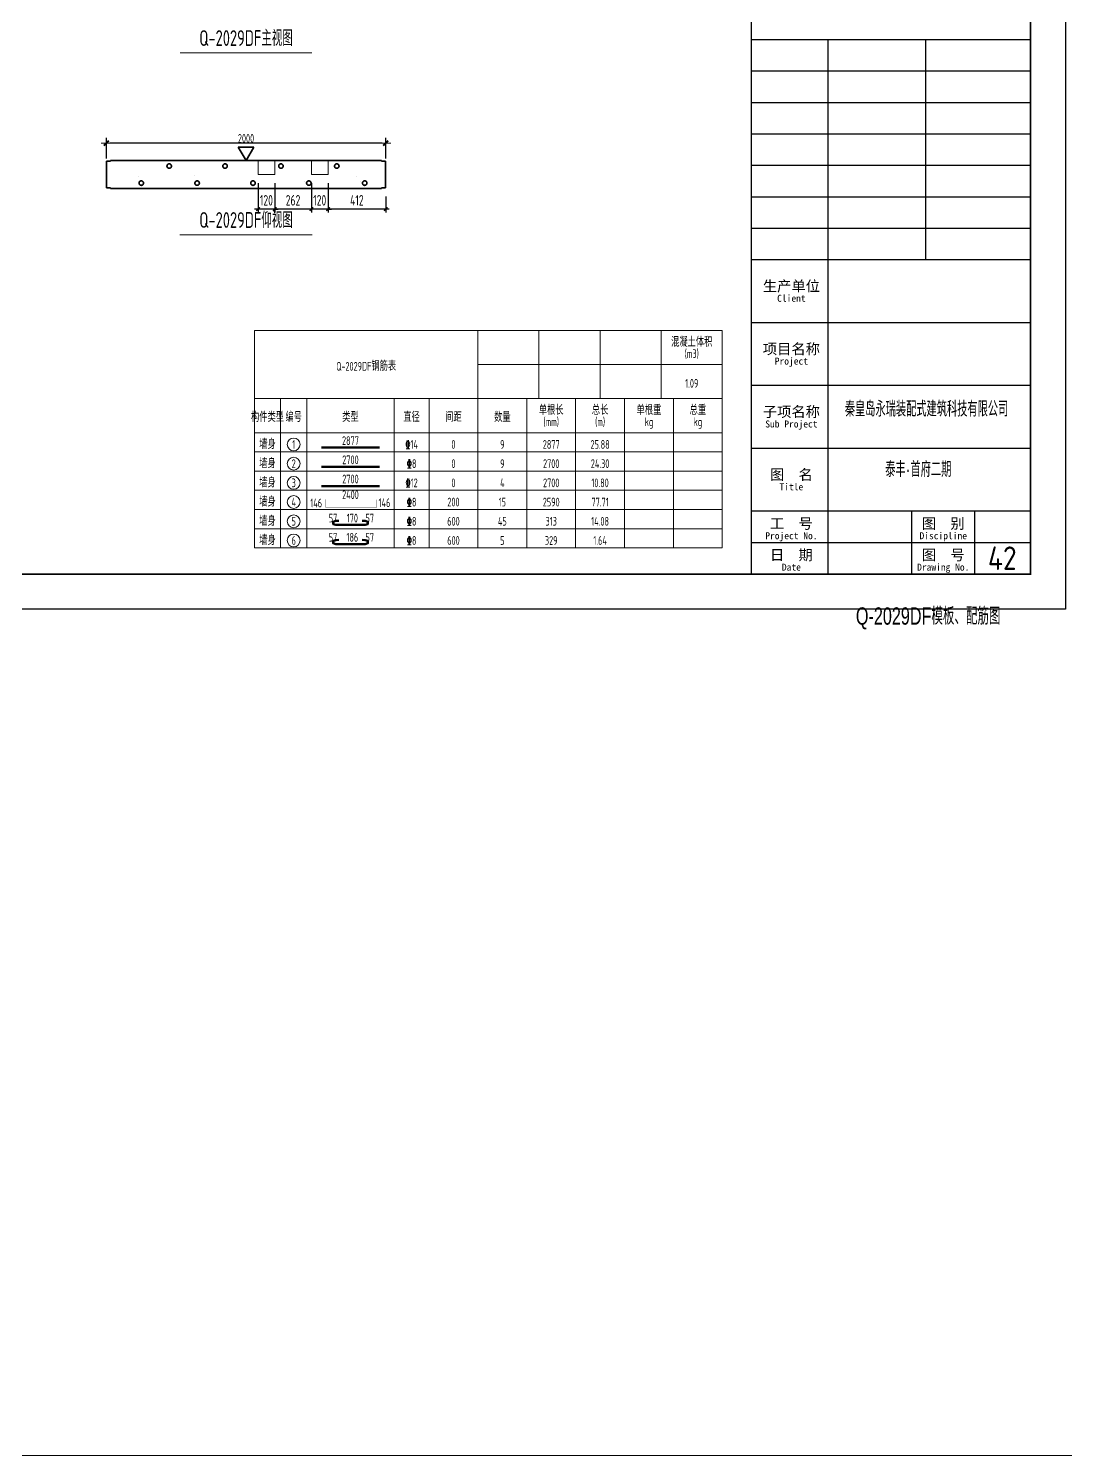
# Model space of a CAD drawing. Extents: x -85320 to 1679916, y -1321939 to 627.
# Drawn here: x 1231440 to 1261140, y -1211112 to -1170247 of the extents above; entities that cross this region are included whole.
import ezdxf
from ezdxf.enums import TextEntityAlignment as Align

# ---------------------------------------------------------------- set-up
doc = ezdxf.new("R2010")
doc.units = 0
doc.header["$LTSCALE"] = 1000
doc.linetypes.add('点划线', pattern=[1850, 1200, -300, 50, -300])
for name, color, linetype in [('BORDER', 7, 'Continuous'), ('TH', 7, 'Continuous'), ('Y-03墙-03预制墙钢筋', 1, 'Continuous'), ('图框文字', 7, 'Continuous'), ('手孔标注', 3, 'Continuous'), ('打印线框', 7, 'Continuous'), ('拉模', 7, 'Continuous')]:
    doc.layers.add(name, color=color, linetype=linetype)
for name, color, linetype, lineweight in [('参数表文字', 7, 'Continuous', 18), ('参数表边线', 253, 'Continuous', 18), ('手孔', 6, 'Continuous', 0), ('梁截面纵筋', 1, 'Continuous', 50), ('预制墙图名', 7, 'Continuous', 18), ('预制墙墙身水平筋', 130, 'Continuous', 18), ('预制墙详图孔洞', 9, '点划线', 18), ('预制墙详图标注', 3, 'Continuous', 18), ('预制墙详图轮廓', 3, 'Continuous', 35)]:
    doc.layers.add(name, color=color, linetype=linetype, lineweight=lineweight)
doc.styles.get("Standard").update_dxf_attribs({"font": 'gbenor.shx', "bigfont": 'gbcbig.shx'})
doc.styles.add('TSSD_Dimension', font='tssdeng.shx', dxfattribs={"width": 0.7, "bigfont": 'hztxt.shx'})
doc.styles.add('TSSD_Rein', font='Tssdeng.shx', dxfattribs={"width": 0.7, "bigfont": 'hztxt.shx'})
doc.styles.add('中西文等高字体', font='hztxt_e.shx', dxfattribs={"width": 0.7, "bigfont": 'hbhz.shx'})
doc.styles.add('样式 1', font='yjkeng.shx', dxfattribs={"width": 0.7, "bigfont": 'yjkchn.shx'})
doc.styles.add('样式 2', font='yjkeng.shx', dxfattribs={"width": 0.7, "bigfont": 'yjkchn.shx'})
doc.styles.add('设计院一', font='', dxfattribs={"width": 0.8})
doc.styles.get('设计院一').set_extended_font_data('SimSun')
doc.dimstyles.new('标注', dxfattribs={"dimtxt": 300, "dimasz": 100, "dimexe": 100, "dimexo": 250, "dimgap": 100, "dimtad": 1, "dimdec": 0, "dimlfac": 0.25, "dimzin": 0, "dimdsep": 46, "dimtxsty": 'TSSD_Dimension', "dimblk": 'ARCHTICK', "dimcen": 0, "dimdle": 100, "dimclrt": 7, "dimadec": 0, "dimazin": 0, "dimtfac": 1, "dimtdec": 0, "dimtix": 1, "dimtmove": 2, "dimatfit": 3, "dimfxl": 1, "dimtolj": 1, "dimtzin": 0, "dimarcsym": 0})
doc.dimstyles.new('盈建科结构', dxfattribs={"dimscale": 100, "dimtxt": 2.5, "dimasz": 1, "dimexe": 1.5, "dimexo": 0.625, "dimgap": 0.1, "dimtad": 1, "dimdec": 0, "dimrnd": 1, "dimzin": 0, "dimdsep": 46, "dimtxsty": '样式 1', "dimblk": '_yjkbk', "dimblk1": 'ARCHTICK', "dimblk2": 'ARCHTICK', "dimcen": 0.09, "dimadec": 0, "dimazin": 0, "dimtfac": 1, "dimtdec": 4, "dimtix": 1, "dimtmove": 2, "dimatfit": 3, "dimfxl": 1, "dimtolj": 1, "dimtzin": 0, "dimarcsym": 0})

# ---------------------------------------------------------------- blocks, each defined once
blk = doc.blocks.new('_yjkbk')
blk.add_line((-1, 0), (1.5, 0))
blk.add_lwpolyline([(-0.7, -0.7, 0.5, 0.5, 0), (0.7, 0.7, 0.5, 0.5, 0)], format="xyseb")
blk = doc.blocks.new('*D4660')
at = {"layer": 'Defpoints', "color": 0, "transparency": 16777216}
for p in [(1233669, -1173529), (1233669, -1174029), (1241669, -1174029)]:
    blk.add_point(p, dxfattribs=at)
at = {"layer": '预制墙详图标注', "color": 0, "lineweight": -2, "transparency": 16777216}
for p, q in [((1233669, -1173967), (1233669, -1173379)), ((1241569, -1173529), (1233769, -1173529)), ((1241669, -1173967), (1241669, -1173379))]:
    blk.add_line(p, q, dxfattribs=at)
at = {"layer": '预制墙详图标注', "color": 0, "lineweight": -2, "transparency": 16777216, "xscale": 100, "yscale": 100, "zscale": 100, "rotation": 180}
blk.add_blockref('_yjkbk', (1233669, -1173529), dxfattribs=at)
at = {"layer": '预制墙详图标注', "color": 0, "lineweight": -2, "transparency": 16777216, "xscale": 100, "yscale": 100, "zscale": 100}
blk.add_blockref('_yjkbk', (1241669, -1173529), dxfattribs=at)
at = {"layer": '预制墙详图标注', "color": 0, "transparency": 16777216, "insert": (1237669, -1173519), "char_height": 250, "attachment_point": 8, "style": '样式 1'}
blk.add_mtext('\\A1;2000', dxfattribs=at)
blk = doc.blocks.new('_ArchTick')
at = {"color": 0, "linetype": 'ByBlock', "const_width": 0.4}
blk.add_lwpolyline([(-0.5, -0.5), (0.5, 0.5)], dxfattribs=at)
blk = doc.blocks.new('*D4674')
at = {"layer": 'Defpoints', "color": 0, "transparency": 16777216}
for p in [(1240020, -1174429), (1241669, -1174809), (1240020, -1175416)]:
    blk.add_point(p, dxfattribs=at)
at = {"layer": '手孔标注', "color": 0, "lineweight": -2, "transparency": 16777216}
for p, q in [((1240020, -1174679), (1240020, -1175516)), ((1241669, -1175059), (1241669, -1175516)), ((1241769, -1175416), (1239920, -1175416))]:
    blk.add_line(p, q, dxfattribs=at)
at = {"layer": '手孔标注', "color": 0, "lineweight": -2, "transparency": 16777216, "xscale": 100, "yscale": 100, "zscale": 100, "rotation": 180}
blk.add_blockref('_ArchTick', (1240020, -1175416), dxfattribs=at)
at = {"layer": '手孔标注', "color": 0, "lineweight": -2, "transparency": 16777216, "xscale": 100, "yscale": 100, "zscale": 100}
blk.add_blockref('_ArchTick', (1241669, -1175416), dxfattribs=at)
at = {"layer": '手孔标注', "color": 7, "lineweight": 0, "transparency": 16777216, "insert": (1240844, -1175166), "char_height": 300, "attachment_point": 5, "style": 'TSSD_Dimension'}
blk.add_mtext('\\A1;412', dxfattribs=at)
blk = doc.blocks.new('*D4675')
at = {"layer": 'Defpoints', "color": 0, "transparency": 16777216}
for p in [(1239540, -1174429), (1240020, -1174429), (1239540, -1175416)]:
    blk.add_point(p, dxfattribs=at)
at = {"layer": '手孔标注', "color": 0, "lineweight": -2, "transparency": 16777216}
for p, q in [((1239540, -1174679), (1239540, -1175516)), ((1240020, -1174679), (1240020, -1175516)), ((1239540, -1175416), (1239440, -1175416)), ((1240020, -1175416), (1239540, -1175416)), ((1240020, -1175416), (1240120, -1175416))]:
    blk.add_line(p, q, dxfattribs=at)
at = {"layer": '手孔标注', "color": 0, "lineweight": -2, "transparency": 16777216, "xscale": 100, "yscale": 100, "zscale": 100}
blk.add_blockref('_ArchTick', (1239540, -1175416), dxfattribs=at)
at = {"layer": '手孔标注', "color": 0, "lineweight": -2, "transparency": 16777216, "xscale": 100, "yscale": 100, "zscale": 100, "rotation": 180}
blk.add_blockref('_ArchTick', (1240020, -1175416), dxfattribs=at)
at = {"layer": '手孔标注', "color": 7, "lineweight": 0, "transparency": 16777216, "insert": (1239780, -1175166), "char_height": 300, "attachment_point": 5, "style": 'TSSD_Dimension'}
blk.add_mtext('\\A1;120', dxfattribs=at)
blk = doc.blocks.new('*D4676')
at = {"layer": 'Defpoints', "color": 0, "transparency": 16777216}
for p in [(1238493, -1174429), (1239540, -1174429), (1238493, -1175416)]:
    blk.add_point(p, dxfattribs=at)
at = {"layer": '手孔标注', "color": 0, "lineweight": -2, "transparency": 16777216}
for p, q in [((1238493, -1174679), (1238493, -1175516)), ((1239540, -1174679), (1239540, -1175516)), ((1239640, -1175416), (1238393, -1175416))]:
    blk.add_line(p, q, dxfattribs=at)
at = {"layer": '手孔标注', "color": 0, "lineweight": -2, "transparency": 16777216, "xscale": 100, "yscale": 100, "zscale": 100, "rotation": 180}
blk.add_blockref('_ArchTick', (1238493, -1175416), dxfattribs=at)
at = {"layer": '手孔标注', "color": 0, "lineweight": -2, "transparency": 16777216, "xscale": 100, "yscale": 100, "zscale": 100}
blk.add_blockref('_ArchTick', (1239540, -1175416), dxfattribs=at)
at = {"layer": '手孔标注', "color": 7, "lineweight": 0, "transparency": 16777216, "insert": (1239016, -1175166), "char_height": 300, "attachment_point": 5, "style": 'TSSD_Dimension'}
blk.add_mtext('\\A1;262', dxfattribs=at)
blk = doc.blocks.new('*D4677')
at = {"layer": 'Defpoints', "color": 0, "transparency": 16777216}
for p in [(1238013, -1174429), (1238493, -1174429), (1238013, -1175416)]:
    blk.add_point(p, dxfattribs=at)
at = {"layer": '手孔标注', "color": 0, "lineweight": -2, "transparency": 16777216}
for p, q in [((1238013, -1174679), (1238013, -1175516)), ((1238493, -1174679), (1238493, -1175516)), ((1238013, -1175416), (1237913, -1175416)), ((1238493, -1175416), (1238013, -1175416)), ((1238493, -1175416), (1238593, -1175416))]:
    blk.add_line(p, q, dxfattribs=at)
at = {"layer": '手孔标注', "color": 0, "lineweight": -2, "transparency": 16777216, "xscale": 100, "yscale": 100, "zscale": 100}
blk.add_blockref('_ArchTick', (1238013, -1175416), dxfattribs=at)
at = {"layer": '手孔标注', "color": 0, "lineweight": -2, "transparency": 16777216, "xscale": 100, "yscale": 100, "zscale": 100, "rotation": 180}
blk.add_blockref('_ArchTick', (1238493, -1175416), dxfattribs=at)
at = {"layer": '手孔标注', "color": 7, "lineweight": 0, "transparency": 16777216, "insert": (1238253, -1175166), "char_height": 300, "attachment_point": 5, "style": 'TSSD_Dimension'}
blk.add_mtext('\\A1;120', dxfattribs=at)
blk = doc.blocks.new('图框1')
at = {"color": 7}
for p, q in [((1433679, -783089), (1425679, -783089)), ((1425679, -783089), (1425679, -823089)), ((1426679, -786689), (1426679, -783089)), ((1427679, -786689), (1427679, -783089)), ((1433679, -783089), (1433679, -823089)), ((1433679, -823089), (1433679, -783089)), ((1433679, -783089), (1433679, -823089)), ((1433679, -823089), (1433679, -783089)), ((1433679, -783989), (1425679, -783989)), ((1433679, -784889), (1425679, -784889)), ((1433679, -785789), (1425679, -785789)), ((1433679, -786689), (1425679, -786689)), ((1433679, -794189), (1425679, -794189)), ((1433679, -800789), (1425679, -800789)), ((1433679, -804289), (1425679, -804289)), ((1433679, -807789), (1425679, -807789)), ((1427879, -814089), (1427879, -807789)), ((1430679, -814089), (1430679, -807789)), ((1433679, -808689), (1425679, -808689)), ((1433679, -809589), (1425679, -809589)), ((1433679, -810489), (1425679, -810489)), ((1433679, -811389), (1425679, -811389)), ((1433679, -812289), (1425679, -812289)), ((1433679, -813189), (1425679, -813189)), ((1433679, -814089), (1425679, -814089)), ((1427879, -823089), (1427879, -814089)), ((1433679, -814089), (1431691, -814089)), ((1433679, -815889), (1425679, -815889)), ((1433679, -817689), (1425679, -817689)), ((1433679, -819489), (1425679, -819489)), ((1433679, -821289), (1425679, -821289)), ((1430279, -823089), (1430279, -821289)), ((1432079, -823089), (1432079, -821289)), ((1433679, -822189), (1425679, -822189)), ((1425679, -823089), (1433679, -823089)), ((1425679, -823089), (1433679, -823089))]:
    blk.add_line(p, q, dxfattribs=at)
at = {"layer": 'BORDER', "const_width": 50}
blk.add_lwpolyline([(1377779, -823089), (1377779, -783089), (1433679, -783089), (1433679, -823089)], close=True, dxfattribs=at)
at = {"color": 7, "style": '设计院一'}
for s, height, p in [('版本', 300, (1426237, -786289)), ('日期', 300, (1427179, -786289)), ('修改原因或内容', 300, (1430679, -786289)), ('Rev.', 200, (1426237, -786589)), ('Date', 200, (1427179, -786589)), ('Reason or Content', 200, (1430679, -786589)), ('生产单位', 300, (1426829, -814989)), ('Client', 200, (1426829, -815289)), ('项目名称', 300, (1426829, -816789)), ('Project', 200, (1426829, -817089)), ('子项名称', 300, (1426829, -818589)), ('Sub Project', 200, (1426829, -818889)), ('图  名', 300, (1426829, -820389)), ('Title', 200, (1426829, -820689)), ('工  号', 300, (1426829, -821789)), ('图  别', 300, (1431179, -821789)), ('Project No.', 200, (1426829, -822089)), ('Discipline', 200, (1431179, -822089)), ('日  期', 300, (1426829, -822689)), ('图  号', 300, (1431179, -822689)), ('Date', 200, (1426829, -822989)), ('Drawing No.', 200, (1431179, -822989))]:
    blk.add_text(s, height=height, dxfattribs=at).set_placement(p, align=Align.CENTER)
for s, height, p in [('审图章', 300, (1425879, -786989)), ('Trial Stamp', 200, (1427243, -786989)), ('设计单位', 300, (1425879, -794489)), ('Design Institute', 200, (1427708, -794489)), ('出图专用章', 300, (1425879, -801089)), ('Release Stamp', 200, (1428118, -801089))]:
    blk.add_text(s, height=height, dxfattribs=at).set_placement(p, align=Align.MIDDLE_LEFT)
at = {"layer": 'TH', "color": 2, "style": '中西文等高字体', "width": 0.7}
for s, p in [('秦皇岛永瑞装配式建筑科技有限公司', (1428359, -818709)), ('泰丰·首府二期', (1429517, -820439))]:
    blk.add_text(s, height=440, dxfattribs=at).set_placement(p, align=Align.BOTTOM_LEFT)

msp = doc.modelspace()

# ---------------------------------------------------------------- linework, layer by layer
at = {"layer": 'Y-03墙-03预制墙钢筋', "const_width": 6.4}
msp.add_lwpolyline([(1241393.553, -1183728.528), (1239963.854, -1183728.528, 0.414213562), (1239954.254, -1183738.128), (1239954.254, -1183962.551, 0.414213562), (1239963.854, -1183972.151), (1241393.553, -1183972.151, 0.414213562), (1241403.153, -1183962.551), (1241403.153, -1183738.128, 0.414213562)], format="xyb", close=True, dxfattribs=at)
at = {"layer": '参数表文字', "lineweight": 18}
for centre in [(1239035.624, -1182158.046), (1239035.624, -1182708.046), (1239035.624, -1183258.046), (1239035.624, -1183808.046), (1239035.624, -1184358.046), (1239035.624, -1184908.046)]:
    msp.add_circle(centre, 183.333, dxfattribs=at)
at = {"layer": '参数表边线', "lineweight": 18}
for p, q in [((1237910.624, -1180845.546), (1237910.624, -1178895.546)), ((1237910.624, -1178895.546), (1244310.624, -1178895.546)), ((1244310.624, -1180845.546), (1244310.624, -1178895.546)), ((1244310.624, -1179870.546), (1244310.624, -1178895.546)), ((1244310.624, -1178895.546), (1246060.624, -1178895.546)), ((1246060.624, -1179870.546), (1246060.624, -1178895.546)), ((1246060.624, -1178895.546), (1247810.624, -1178895.546)), ((1247810.624, -1179870.546), (1247810.624, -1178895.546)), ((1247810.624, -1178895.546), (1249560.624, -1178895.546)), ((1249560.624, -1179870.546), (1249560.624, -1178895.546)), ((1249560.624, -1178895.546), (1251310.624, -1178895.546)), ((1251310.624, -1179870.546), (1251310.624, -1178895.546)), ((1244310.624, -1180845.546), (1244310.624, -1179870.546)), ((1244310.624, -1179870.546), (1246060.624, -1179870.546)), ((1246060.624, -1180845.546), (1246060.624, -1179870.546)), ((1246060.624, -1179870.546), (1247810.624, -1179870.546)), ((1247810.624, -1180845.546), (1247810.624, -1179870.546)), ((1247810.624, -1179870.546), (1249560.624, -1179870.546)), ((1249560.624, -1180845.546), (1249560.624, -1179870.546)), ((1249560.624, -1179870.546), (1251310.624, -1179870.546)), ((1251310.624, -1180845.546), (1251310.624, -1179870.546)), ((1237910.624, -1180845.546), (1238660.624, -1180845.546)), ((1237910.624, -1180845.546), (1237910.624, -1181820.546)), ((1238660.624, -1180845.546), (1239410.624, -1180845.546)), ((1238660.624, -1180845.546), (1238660.624, -1181820.546)), ((1239410.624, -1180845.546), (1241910.624, -1180845.546)), ((1239410.624, -1180845.546), (1239410.624, -1181820.546)), ((1241910.624, -1180845.546), (1242910.624, -1180845.546)), ((1241910.624, -1180845.546), (1241910.624, -1181820.546)), ((1242910.624, -1180845.546), (1244310.624, -1180845.546)), ((1242910.624, -1180845.546), (1242910.624, -1181820.546)), ((1244310.624, -1180845.546), (1245710.624, -1180845.546)), ((1244310.624, -1180845.546), (1244310.624, -1181820.546)), ((1245710.624, -1180845.546), (1247110.624, -1180845.546)), ((1245710.624, -1180845.546), (1245710.624, -1181820.546)), ((1247110.624, -1180845.546), (1248510.624, -1180845.546)), ((1247110.624, -1180845.546), (1247110.624, -1181820.546)), ((1248510.624, -1180845.546), (1249910.624, -1180845.546)), ((1248510.624, -1180845.546), (1248510.624, -1181820.546)), ((1249910.624, -1180845.546), (1251310.624, -1180845.546)), ((1249910.624, -1180845.546), (1249910.624, -1181820.546)), ((1251310.624, -1180845.546), (1251310.624, -1181820.546)), ((1237910.624, -1181820.546), (1238660.624, -1181820.546)), ((1237910.624, -1181820.546), (1237910.624, -1182370.546)), ((1238660.624, -1181820.546), (1239410.624, -1181820.546)), ((1238660.624, -1181820.546), (1238660.624, -1182370.546)), ((1239410.624, -1181820.546), (1241910.624, -1181820.546)), ((1239410.624, -1181820.546), (1239410.624, -1182370.546)), ((1241910.624, -1181820.546), (1242910.624, -1181820.546)), ((1241910.624, -1181820.546), (1241910.624, -1182370.546)), ((1242910.624, -1181820.546), (1244310.624, -1181820.546)), ((1242910.624, -1181820.546), (1242910.624, -1182370.546)), ((1244310.624, -1181820.546), (1245710.624, -1181820.546)), ((1244310.624, -1181820.546), (1244310.624, -1182370.546)), ((1245710.624, -1181820.546), (1247110.624, -1181820.546)), ((1245710.624, -1181820.546), (1245710.624, -1182370.546)), ((1247110.624, -1181820.546), (1248510.624, -1181820.546)), ((1247110.624, -1181820.546), (1247110.624, -1182370.546)), ((1248510.624, -1181820.546), (1249910.624, -1181820.546)), ((1248510.624, -1181820.546), (1248510.624, -1182370.546)), ((1249910.624, -1181820.546), (1251310.624, -1181820.546)), ((1249910.624, -1181820.546), (1249910.624, -1182370.546)), ((1251310.624, -1181820.546), (1251310.624, -1182370.546)), ((1237910.624, -1182370.546), (1238660.624, -1182370.546)), ((1237910.624, -1182370.546), (1237910.624, -1182920.546)), ((1238660.624, -1182370.546), (1239410.624, -1182370.546)), ((1238660.624, -1182370.546), (1238660.624, -1182920.546)), ((1239410.624, -1182370.546), (1241910.624, -1182370.546)), ((1239410.624, -1182370.546), (1239410.624, -1182920.546)), ((1241910.624, -1182370.546), (1242910.624, -1182370.546)), ((1241910.624, -1182370.546), (1241910.624, -1182920.546)), ((1242910.624, -1182370.546), (1244310.624, -1182370.546)), ((1242910.624, -1182370.546), (1242910.624, -1182920.546)), ((1244310.624, -1182370.546), (1245710.624, -1182370.546)), ((1244310.624, -1182370.546), (1244310.624, -1182920.546)), ((1245710.624, -1182370.546), (1247110.624, -1182370.546)), ((1245710.624, -1182370.546), (1245710.624, -1182920.546)), ((1247110.624, -1182370.546), (1248510.624, -1182370.546)), ((1247110.624, -1182370.546), (1247110.624, -1182920.546)), ((1248510.624, -1182370.546), (1249910.624, -1182370.546)), ((1248510.624, -1182370.546), (1248510.624, -1182920.546)), ((1249910.624, -1182370.546), (1251310.624, -1182370.546)), ((1249910.624, -1182370.546), (1249910.624, -1182920.546)), ((1251310.624, -1182370.546), (1251310.624, -1182920.546)), ((1237910.624, -1182920.546), (1238660.624, -1182920.546)), ((1237910.624, -1182920.546), (1237910.624, -1183470.546)), ((1238660.624, -1182920.546), (1239410.624, -1182920.546)), ((1238660.624, -1182920.546), (1238660.624, -1183470.546)), ((1239410.624, -1182920.546), (1241910.624, -1182920.546)), ((1239410.624, -1182920.546), (1239410.624, -1183470.546)), ((1241910.624, -1182920.546), (1242910.624, -1182920.546)), ((1241910.624, -1182920.546), (1241910.624, -1183470.546)), ((1242910.624, -1182920.546), (1244310.624, -1182920.546)), ((1242910.624, -1182920.546), (1242910.624, -1183470.546)), ((1244310.624, -1182920.546), (1245710.624, -1182920.546)), ((1244310.624, -1182920.546), (1244310.624, -1183470.546)), ((1245710.624, -1182920.546), (1247110.624, -1182920.546)), ((1245710.624, -1182920.546), (1245710.624, -1183470.546)), ((1247110.624, -1182920.546), (1248510.624, -1182920.546)), ((1247110.624, -1182920.546), (1247110.624, -1183470.546)), ((1248510.624, -1182920.546), (1249910.624, -1182920.546)), ((1248510.624, -1182920.546), (1248510.624, -1183470.546)), ((1249910.624, -1182920.546), (1251310.624, -1182920.546)), ((1249910.624, -1182920.546), (1249910.624, -1183470.546)), ((1251310.624, -1182920.546), (1251310.624, -1183470.546)), ((1237910.624, -1183470.546), (1238660.624, -1183470.546)), ((1237910.624, -1183470.546), (1237910.624, -1184020.546)), ((1238660.624, -1183470.546), (1239410.624, -1183470.546)), ((1238660.624, -1183470.546), (1238660.624, -1184020.546)), ((1239410.624, -1183470.546), (1241910.624, -1183470.546)), ((1239410.624, -1183470.546), (1239410.624, -1184020.546)), ((1241910.624, -1183470.546), (1242910.624, -1183470.546)), ((1241910.624, -1183470.546), (1241910.624, -1184020.546)), ((1242910.624, -1183470.546), (1244310.624, -1183470.546)), ((1242910.624, -1183470.546), (1242910.624, -1184020.546)), ((1244310.624, -1183470.546), (1245710.624, -1183470.546)), ((1244310.624, -1183470.546), (1244310.624, -1184020.546)), ((1245710.624, -1183470.546), (1247110.624, -1183470.546)), ((1245710.624, -1183470.546), (1245710.624, -1184020.546)), ((1247110.624, -1183470.546), (1248510.624, -1183470.546)), ((1247110.624, -1183470.546), (1247110.624, -1184020.546)), ((1248510.624, -1183470.546), (1249910.624, -1183470.546)), ((1248510.624, -1183470.546), (1248510.624, -1184020.546)), ((1249910.624, -1183470.546), (1251310.624, -1183470.546)), ((1249910.624, -1183470.546), (1249910.624, -1184020.546)), ((1251310.624, -1183470.546), (1251310.624, -1184020.546)), ((1237910.624, -1184020.546), (1238660.624, -1184020.546)), ((1237910.624, -1184020.546), (1237910.624, -1184570.546)), ((1238660.624, -1184020.546), (1239410.624, -1184020.546)), ((1238660.624, -1184020.546), (1238660.624, -1184570.546)), ((1239410.624, -1184020.546), (1241910.624, -1184020.546)), ((1239410.624, -1184020.546), (1239410.624, -1184570.546)), ((1241910.624, -1184020.546), (1242910.624, -1184020.546)), ((1241910.624, -1184020.546), (1241910.624, -1184570.546)), ((1242910.624, -1184020.546), (1244310.624, -1184020.546)), ((1242910.624, -1184020.546), (1242910.624, -1184570.546)), ((1244310.624, -1184020.546), (1245710.624, -1184020.546)), ((1244310.624, -1184020.546), (1244310.624, -1184570.546)), ((1245710.624, -1184020.546), (1247110.624, -1184020.546)), ((1245710.624, -1184020.546), (1245710.624, -1184570.546)), ((1247110.624, -1184020.546), (1248510.624, -1184020.546)), ((1247110.624, -1184020.546), (1247110.624, -1184570.546)), ((1248510.624, -1184020.546), (1249910.624, -1184020.546)), ((1248510.624, -1184020.546), (1248510.624, -1184570.546)), ((1249910.624, -1184020.546), (1251310.624, -1184020.546)), ((1249910.624, -1184020.546), (1249910.624, -1184570.546)), ((1251310.624, -1184020.546), (1251310.624, -1184570.546)), ((1237910.624, -1184570.546), (1238660.624, -1184570.546)), ((1237910.624, -1184570.546), (1237910.624, -1185120.546)), ((1238660.624, -1184570.546), (1239410.624, -1184570.546)), ((1238660.624, -1184570.546), (1238660.624, -1185120.546)), ((1239410.624, -1184570.546), (1241910.624, -1184570.546)), ((1239410.624, -1184570.546), (1239410.624, -1185120.546)), ((1241910.624, -1184570.546), (1242910.624, -1184570.546)), ((1241910.624, -1184570.546), (1241910.624, -1185120.546)), ((1242910.624, -1184570.546), (1244310.624, -1184570.546)), ((1242910.624, -1184570.546), (1242910.624, -1185120.546)), ((1244310.624, -1184570.546), (1245710.624, -1184570.546)), ((1244310.624, -1184570.546), (1244310.624, -1185120.546)), ((1245710.624, -1184570.546), (1247110.624, -1184570.546)), ((1245710.624, -1184570.546), (1245710.624, -1185120.546)), ((1247110.624, -1184570.546), (1248510.624, -1184570.546)), ((1247110.624, -1184570.546), (1247110.624, -1185120.546)), ((1248510.624, -1184570.546), (1249910.624, -1184570.546)), ((1248510.624, -1184570.546), (1248510.624, -1185120.546)), ((1249910.624, -1184570.546), (1251310.624, -1184570.546)), ((1249910.624, -1184570.546), (1249910.624, -1185120.546)), ((1251310.624, -1184570.546), (1251310.624, -1185120.546)), ((1237910.624, -1185120.546), (1238660.624, -1185120.546)), ((1238660.624, -1185120.546), (1239410.624, -1185120.546)), ((1239410.624, -1185120.546), (1241910.624, -1185120.546)), ((1241910.624, -1185120.546), (1242910.624, -1185120.546)), ((1242910.624, -1185120.546), (1244310.624, -1185120.546)), ((1244310.624, -1185120.546), (1245710.624, -1185120.546)), ((1245710.624, -1185120.546), (1247110.624, -1185120.546)), ((1247110.624, -1185120.546), (1248510.624, -1185120.546)), ((1248510.624, -1185120.546), (1249910.624, -1185120.546)), ((1249910.624, -1185120.546), (1251310.624, -1185120.546))]:
    msp.add_line(p, q, dxfattribs=at)
at = {"layer": '手孔', "color": 6}
for points in [[(1238493.065, -1174029.355), (1238013.065, -1174029.355), (1238013.065, -1174429.355), (1238493.065, -1174429.355)], [(1240019.874, -1174029.354), (1239539.874, -1174029.354), (1239539.874, -1174429.354), (1240019.874, -1174429.354)]]:
    msp.add_lwpolyline(points, close=True, dxfattribs=at)
at = {"layer": '打印线框', "color": 1}
msp.add_lwpolyline([(1201739.78, -1186871.678), (1201739.78, -1144871.678), (1261139.78, -1144871.678), (1261139.78, -1186871.678)], close=True, dxfattribs=at)
at = {"layer": '梁截面纵筋', "lineweight": 50}
for points in [[(1239827.291, -1182249.712), (1241493.957, -1182249.712)], [(1239827.291, -1182799.712), (1241493.957, -1182799.712)], [(1239827.291, -1183349.712), (1241493.957, -1183349.712)], [(1240327.291, -1184342.194), (1240243.957, -1184349.069), (1240160.624, -1184371.069), (1240160.624, -1184439.819), (1240243.957, -1184461.819), (1241077.291, -1184461.819), (1241160.624, -1184439.819), (1241160.624, -1184371.069), (1241077.291, -1184349.069), (1240993.957, -1184342.194)], [(1240327.291, -1184892.194), (1240243.957, -1184899.069), (1240160.624, -1184921.069), (1240160.624, -1184989.819), (1240243.957, -1185011.819), (1241077.291, -1185011.819), (1241160.624, -1184989.819), (1241160.624, -1184921.069), (1241077.291, -1184899.069), (1240993.957, -1184892.194)]]:
    msp.add_lwpolyline(points, dxfattribs=at)
at = {"layer": '预制墙图名', "lineweight": 18}
for p, q in [((1239555.631, -1170942.27), (1235781.836, -1170942.27)), ((1239561.536, -1176152.27), (1235775.931, -1176152.27))]:
    msp.add_line(p, q, dxfattribs=at)
at = {"layer": '预制墙墙身水平筋', "color": 4}
msp.add_lwpolyline([(993126.888, -1050834.805), (1679915.705, -1050834.805), (1679915.705, -1211112.227), (993126.888, -1211112.227)], close=True, dxfattribs=at)
at = {"layer": '预制墙详图孔洞', "lineweight": 35, "const_width": 0.18}
for points in [[(1234722.173, -1174631.304), (1234544.733, -1174405.808), (1234544.733, -1174029.355), (1234408.733, -1174029.355), (1234408.733, -1174452.901), (1234615.294, -1174715.405)], [(1235536.733, -1174185.355), (1235536.733, -1174029.355), (1235400.733, -1174029.355), (1235400.733, -1174185.355)], [(1236322.173, -1174631.304), (1236144.733, -1174405.808), (1236144.733, -1174029.355), (1236008.733, -1174029.355), (1236008.733, -1174452.901), (1236215.294, -1174715.405)], [(1237136.733, -1174185.355), (1237136.733, -1174029.355), (1237000.733, -1174029.355), (1237000.733, -1174185.355)], [(1237922.173, -1174631.304), (1237744.733, -1174405.808), (1237744.733, -1174029.355), (1237608.733, -1174029.355), (1237608.733, -1174452.901), (1237815.294, -1174715.405)], [(1238736.733, -1174185.355), (1238736.733, -1174029.355), (1238600.733, -1174029.355), (1238600.733, -1174185.355)], [(1239522.173, -1174631.304), (1239344.733, -1174405.808), (1239344.733, -1174029.355), (1239208.733, -1174029.355), (1239208.733, -1174452.901), (1239415.294, -1174715.405)], [(1240336.733, -1174185.355), (1240336.733, -1174029.355), (1240200.733, -1174029.355), (1240200.733, -1174185.355)], [(1241122.173, -1174631.304), (1240944.733, -1174405.808), (1240944.733, -1174029.355), (1240808.733, -1174029.355), (1240808.733, -1174452.901), (1241015.294, -1174715.405)]]:
    msp.add_lwpolyline(points, close=True, dxfattribs=at)
at = {"layer": '预制墙详图孔洞', "lineweight": 35}
for centre in [(1235468.733, -1174185.355), (1237068.733, -1174185.355), (1238668.733, -1174185.355), (1240268.733, -1174185.355), (1234668.733, -1174673.355), (1236268.733, -1174673.355), (1237868.733, -1174673.355), (1239468.733, -1174673.355), (1241068.733, -1174673.355)]:
    msp.add_circle(centre, 64, dxfattribs=at)
at = {"layer": '预制墙详图标注', "lineweight": 35}
for p, q in [((1237668.733, -1174029.355), (1237443.733, -1173639.643)), ((1237443.733, -1173639.643), (1237893.733, -1173639.643)), ((1237668.733, -1174029.355), (1237893.733, -1173639.643))]:
    msp.add_line(p, q, dxfattribs=at)
at = {"layer": '预制墙详图轮廓', "lineweight": 35}
for p, q in [((1233788.733, -1174049.355), (1233668.733, -1174049.355)), ((1233668.733, -1174049.355), (1233668.733, -1174809.355)), ((1241548.733, -1174029.355), (1233788.733, -1174029.355)), ((1233788.733, -1174029.355), (1233788.733, -1174049.355)), ((1241548.733, -1174049.355), (1241548.733, -1174029.355)), ((1241668.733, -1174049.355), (1241548.733, -1174049.355)), ((1241668.733, -1174809.355), (1241668.733, -1174049.355)), ((1233668.733, -1174809.355), (1233788.733, -1174809.355)), ((1233788.733, -1174809.355), (1233788.733, -1174829.355)), ((1241548.733, -1174829.355), (1233788.733, -1174829.355)), ((1241548.733, -1174829.355), (1241548.733, -1174809.355)), ((1241548.733, -1174809.355), (1241668.733, -1174809.355))]:
    msp.add_line(p, q, dxfattribs=at)

# ---------------------------------------------------------------- block references
at = {"layer": '拉模', "color": 3}
msp.add_blockref('图框1', (-173539.168, -362782.984), dxfattribs=at)

# ---------------------------------------------------------------- texts
at = {"layer": '参数表文字', "linetype": 'Continuous', "style": 'TSSD_Rein', "width": 0.7}
for s, p in [('混凝土体积', (1250435.624, -1179433.046)), ('单根长', (1246410.624, -1181383.046)), ('总长', (1247810.624, -1181383.046)), ('单根重', (1249210.624, -1181383.046)), ('总重', (1250610.624, -1181383.046))]:
    msp.add_text(s, height=250, dxfattribs=at).set_placement(p, align=Align.BOTTOM_CENTER)
for s, p in [('Q-2029DF钢筋表', (1241110.624, -1179920.546)), ('1.09', (1250435.624, -1180408.046)), ('构件类型', (1238285.624, -1181383.046)), ('编号', (1239035.624, -1181383.046)), ('类型', (1240660.624, -1181383.046)), ('直径', (1242410.624, -1181383.046)), ('间距', (1243610.624, -1181383.046)), ('数量', (1245010.624, -1181383.046)), ('墙身', (1238285.624, -1182158.046)), ('1', (1239035.624, -1182158.046)), ('2877', (1240660.624, -1182048.046)), ('%%13214', (1242410.624, -1182158.046)), ('0', (1243610.624, -1182158.046)), ('9', (1245010.624, -1182158.046)), ('2877', (1246410.624, -1182158.046)), ('25.88', (1247810.624, -1182158.046)), ('墙身', (1238285.624, -1182708.046)), ('2', (1239035.624, -1182708.046)), ('2700', (1240660.624, -1182598.046)), ('%%1328', (1242410.624, -1182708.046)), ('0', (1243610.624, -1182708.046)), ('9', (1245010.624, -1182708.046)), ('2700', (1246410.624, -1182708.046)), ('24.30', (1247810.624, -1182708.046)), ('2700', (1240660.624, -1183148.046)), ('墙身', (1238285.624, -1183258.046)), ('3', (1239035.624, -1183258.046)), ('%%13212', (1242410.624, -1183258.046)), ('0', (1243610.624, -1183258.046)), ('4', (1245010.624, -1183258.046)), ('2700', (1246410.624, -1183258.046)), ('10.80', (1247810.624, -1183258.046)), ('墙身', (1238285.624, -1183808.046)), ('4', (1239035.624, -1183808.046)), ('146', (1239679.155, -1183834.93)), ('2400', (1240660.624, -1183596.141)), ('146', (1241633.867, -1183826.752)), ('%%1328', (1242410.624, -1183808.046)), ('200', (1243610.624, -1183808.046)), ('15', (1245010.624, -1183808.046)), ('2590', (1246410.624, -1183808.046)), ('77.71', (1247810.624, -1183808.046)), ('墙身', (1238285.624, -1184358.046)), ('5', (1239035.624, -1184358.046)), ('57', (1240160.624, -1184266.379)), (' 170', (1240660.624, -1184266.379)), (' 57', (1241160.624, -1184266.379)), ('%%1328', (1242410.624, -1184358.046)), ('600', (1243610.624, -1184358.046)), ('45', (1245010.624, -1184358.046)), ('313', (1246410.624, -1184358.046)), ('14.08', (1247810.624, -1184358.046)), ('墙身', (1238285.624, -1184908.046)), ('6', (1239035.624, -1184908.046)), ('57', (1240160.624, -1184816.379)), (' 186', (1240660.624, -1184816.379)), (' 57', (1241160.624, -1184816.379)), ('%%1328', (1242410.624, -1184908.046)), ('600', (1243610.624, -1184908.046)), ('5', (1245010.624, -1184908.046)), ('329', (1246410.624, -1184908.046)), ('1.64', (1247810.624, -1184908.046))]:
    msp.add_text(s, height=250, dxfattribs=at).set_placement(p, align=Align.MIDDLE_CENTER)
for s, p in [('(m3)', (1250435.624, -1179433.046)), ('(mm)', (1246410.624, -1181383.046)), ('(m)', (1247810.624, -1181383.046)), ('kg', (1249210.624, -1181383.046)), ('kg', (1250610.624, -1181383.046))]:
    msp.add_text(s, height=250, dxfattribs=at).set_placement(p, align=Align.TOP_CENTER)
at = {"layer": '图框文字', "color": 2, "style": '中西文等高字体', "width": 0.7}
msp.add_text('Q-2029DF模板、配筋图', height=495, dxfattribs=at).set_placement((1255137.283, -1187467.971), align=Align.BOTTOM_LEFT)
at = {"layer": '拉模', "color": 3}
msp.add_text('42', height=673.8429, dxfattribs=at).set_placement((1258918.217, -1185752.566))
at = {"layer": '预制墙图名', "linetype": 'Continuous', "style": '样式 2', "width": 0.7}
for s, p in [('Q-2029DF主视图', (1237668.733, -1170879.355)), ('Q-2029DF仰视图', (1237668.733, -1176089.355))]:
    msp.add_text(s, height=450, dxfattribs=at).set_placement(p, align=Align.BOTTOM_CENTER)

# ---------------------------------------------------------------- dimensions: what is measured, and where the dimension line sits
at = {"layer": '手孔标注', "color": 3, "lineweight": 0}
for base, p1, p2, picture, middle in [((1238013.065, -1175415.579), (1238493.065, -1174429.355), (1238013.065, -1174429.355), '*D4677', (1238253.065, -1175165.579)), ((1238493.065, -1175415.579), (1239539.874, -1174429.354), (1238493.065, -1174429.355), '*D4676', (1239016.469, -1175165.579)), ((1239539.874, -1175415.579), (1240019.874, -1174429.354), (1239539.874, -1174429.354), '*D4675', (1239779.874, -1175165.579)), ((1240019.874, -1175415.579), (1241668.733, -1174809.355), (1240019.874, -1174429.354), '*D4674', (1240844.304, -1175165.579))]:
    dim = msp.add_linear_dim(base=base, p1=p1, p2=p2, angle=180, dimstyle='标注', dxfattribs=at)
    dim.commit()
    dim.dimension.update_dxf_attribs({"geometry": picture, "text_midpoint": middle})
at = {"layer": '预制墙详图标注'}
dim = msp.add_aligned_dim(p1=(1241668.733, -1174029.355), p2=(1233668.733, -1174029.355), distance=-500, dimstyle='盈建科结构', override={"dimscale": 100, "dimtxt": 2.5, "dimasz": 1, "dimexe": 1.5, "dimexo": 0.625, "dimgap": 0.1, "dimtad": 1, "dimlfac": 0.25, "dimrnd": 5, "dimdle": 0, "dimtix": 1, "dimfxlon": 0}, dxfattribs=at)
dim.commit()
dim.dimension.update_dxf_attribs({"geometry": '*D4660', "text_midpoint": (1237668.733, -1173394.355)})

doc.saveas('drawing.dxf')
